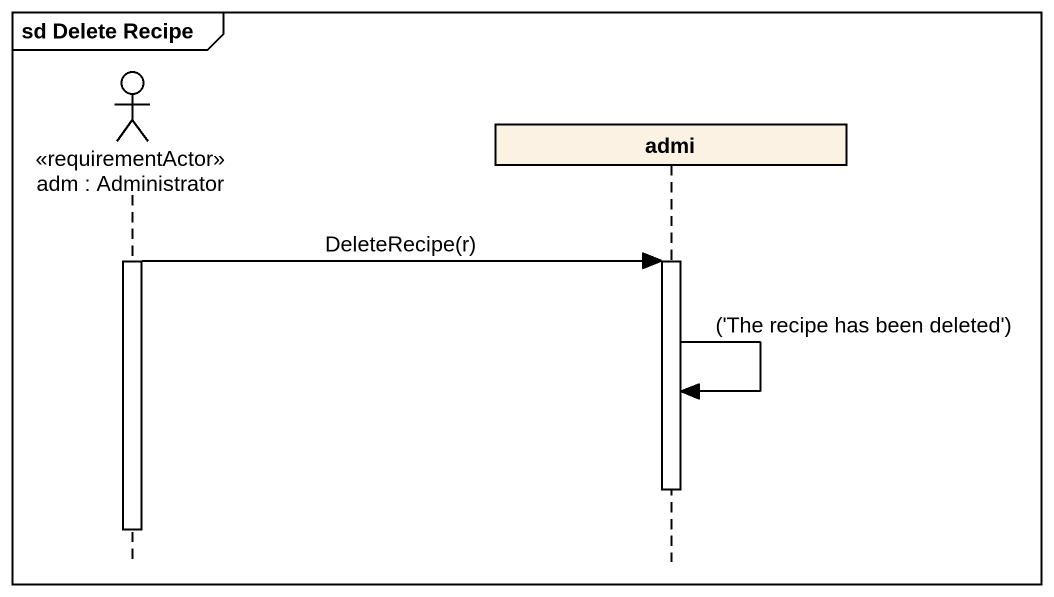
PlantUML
@startuml
mainframe sd Delete Recipe
hide footbox
actor "adm : Administrator" as adm <<requirementActor>>
participant admi

activate adm
adm -> admi : DeleteRecipe(r)
activate admi
admi -> admi : ('The recipe has been deleted')
deactivate admi
deactivate adm
@enduml
